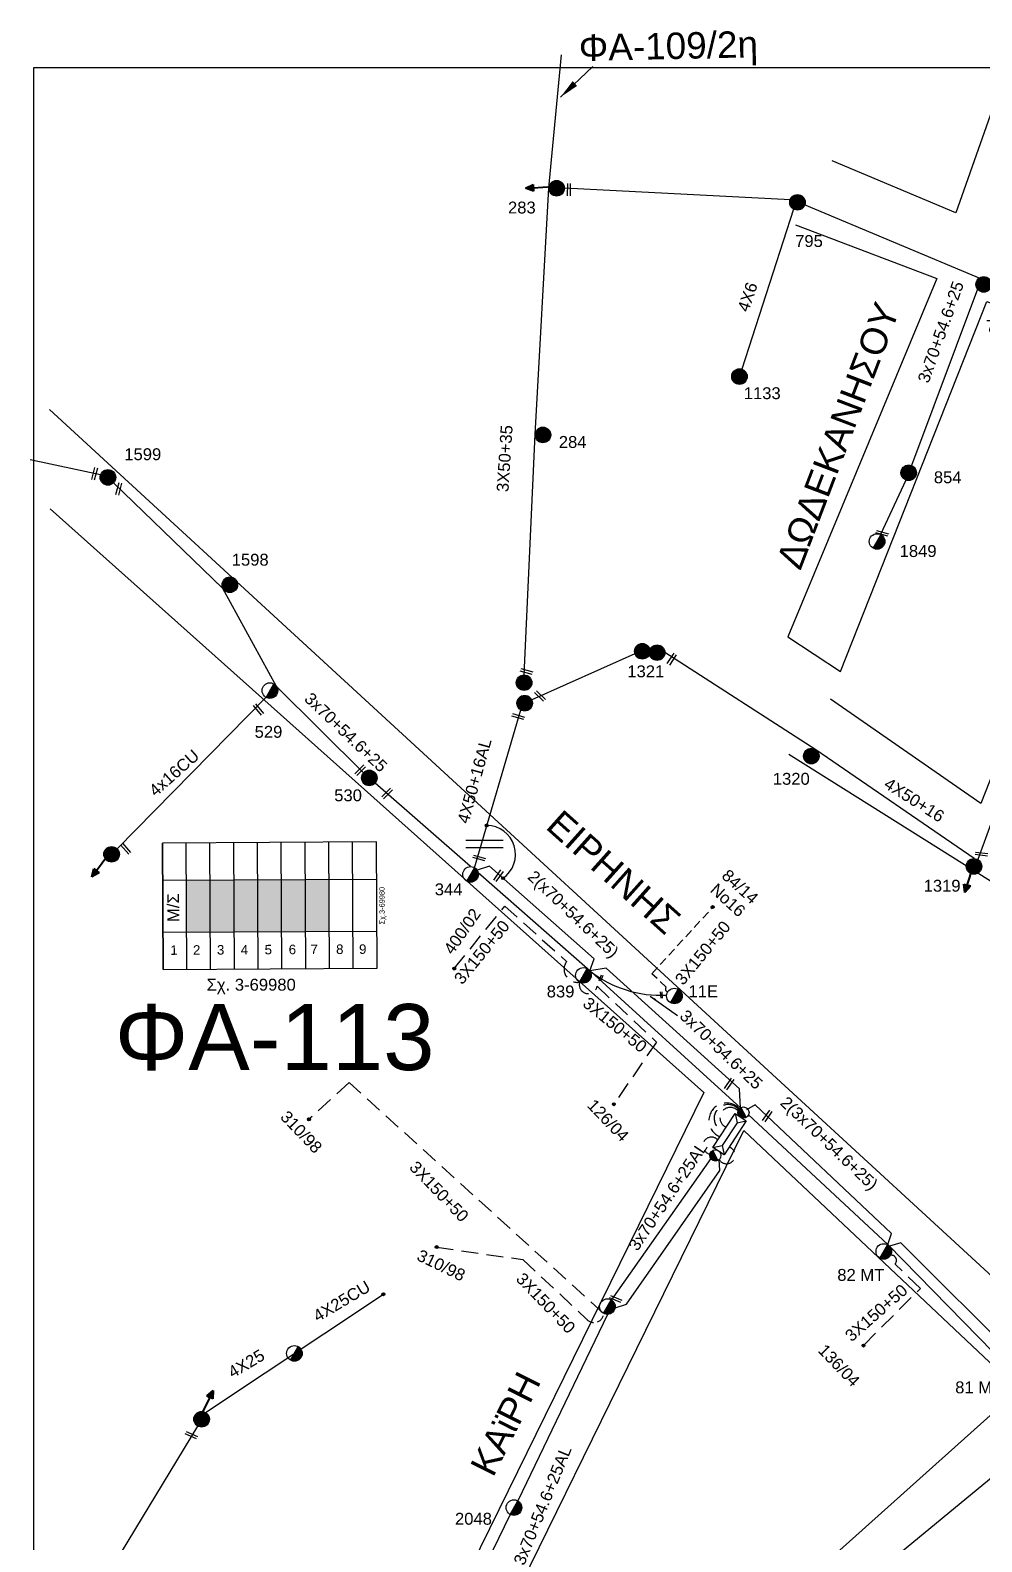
# Model space of a CAD drawing. Header units: millimetres. Extents: x -2449 to 2989, y 8 to 1056.
# Drawn here: x 38.3 to 182.3, y 811.9 to 1040.7 of the extents above; entities that cross this region are included whole.
import ezdxf
from ezdxf.enums import TextEntityAlignment as Align

# ---------------------------------------------------------------- set-up
doc = ezdxf.new("R2010")
doc.units = ezdxf.units.MM
doc.linetypes.add('DASHED', pattern=[19.05, 12.7, -6.35])
for name, color, linetype in [('Άγνωστα', 7, 'Continuous'), ('Ασφαλειοκιβώτια Χ.Τ 9 αναχωρήσεων', 7, 'Continuous'), ('Γυμνά εναέρια ΧΤ (3Φ)   4x16CU', 7, 'Continuous'), ('Γυμνά εναέρια ΧΤ και ΦΟΠ (3Φ)   4x50+16AL', 7, 'Continuous'), ('Επίτονοι', 7, 'Continuous'), ('Επιγραφές - Σχήματα', 7, 'Continuous'), ('Καλώδια ΧΤ   3x150AL+50CU', 7, 'DASHED'), ('Μηχανική τομή', 7, 'Continuous'), ('Στύλος Ξύλινος', 7, 'Continuous'), ('Στύλος Ξύλινος @ 1', 7, 'Continuous'), ('Στύλος ΦΜ', 7, 'Continuous'), ('Στύλος ΦΜ @ 1', 7, 'Continuous'), ('Συνδέσεις', 7, 'Continuous'), ('Συνεστραμμένα ΧΤ   3x70+54.6+25 AL', 7, 'SYN_LINE'), ('Τομή', 7, 'Continuous'), ('Υποσταθμός εναέριος 2 στύλων', 7, 'Continuous'), ('Υποσταθμός πόλεως', 7, 'Continuous'), ('Υπόβαθρο ΔΕΗ', 7, 'Continuous'), ('Υπόγεια Καλώδια Δικτύου ΧΤ   .075', 7, 'DASHED'), ('Υπόγεια καλώδια Παροχών ΧΤ   4x25', 7, 'DASHED'), ('Υπόγεια καλώδια Παροχών ΧΤ   4x6', 7, 'DASHED')]:
    doc.layers.add(name, color=color, linetype=linetype)
doc.styles.add('arial', font='arial.ttf')
doc.styles.get("Standard").update_dxf_attribs({"font": 'arial.ttf'})
doc.linetypes.add('SYN_LINE', pattern='A,0.5,-0.0001,["/\\/\\/\\/",Standard,S=0.1,R=0,X=0,Y=-0.05],-0.25', length=0.7501)
doc.dimstyles.new('ISO-25', dxfattribs={"dimtxt": 2.5, "dimasz": 2.5, "dimexe": 1.25, "dimexo": 0.625, "dimtad": 1, "dimtxsty": 'Standard', "dimcen": 2.5, "dimadec": 0, "dimazin": 0, "dimtfac": 1, "dimtmove": 0, "dimatfit": 3, "dimfxl": 1, "dimarcsym": 0})

# ---------------------------------------------------------------- blocks, each defined once
blk = doc.blocks.new('ΥΠΑΡΧΩΝ ΤΣΙΜΕΝΤΕΝΙΟΣ ΣΤΥΛΟΣ')
at = {"layer": 'Στύλος ΦΜ'}
blk.add_hatch(color=7, dxfattribs=at).paths.add_polyline_path([(-1.29, -2.28, 0.574793), (2.62, 0, 0.268822), (1.3, 2.27)])
at = {"layer": 'Στύλος ΦΜ', "color": 7}
blk.add_line((-1.29, -2.28), (1.3, 2.27), dxfattribs=at)
blk.add_circle((0, 0), 2.62, dxfattribs=at)
at = {"layer": 'Στύλος ΦΜ', "flags": 4}
for tag, p in [('ΑΡΙΘΜΟΣ', (-4.68, 8.05)), ('ΤΥΠΟΣ', (-4.91, 3.03))]:
    blk.add_attdef(tag, p, '', height=4, dxfattribs=at)
blk = doc.blocks.new('ΥΠΑΡΧΩΝ ΞΥΛΙΝΟΣ ΣΤΥΛΟΣ')
at = {"layer": 'Στύλος Ξύλινος'}
h = blk.add_hatch(color=7, dxfattribs=at)
h.paths.add_polyline_path([(-2.62, 0, 0.270008), (-1.29, -2.28), (1.3, 2.27, 0.576266)])
h.paths.add_polyline_path([(-1.29, -2.28, 0.574793), (2.62, 0, 0.268822), (1.3, 2.27)])
at = {"layer": 'Στύλος Ξύλινος', "color": 7}
blk.add_line((-1.29, -2.28), (1.3, 2.27), dxfattribs=at)
blk.add_circle((0, 0), 2.62, dxfattribs=at)
at = {"layer": 'Στύλος Ξύλινος', "flags": 4}
for tag, p in [('ΑΡΙΘΜΟΣ', (-4.91, 8.6)), ('ΤΥΠΟΣ', (-4.85, 3.39))]:
    blk.add_attdef(tag, p, '', height=4, dxfattribs=at)
blk = doc.blocks.new('ΜΗΧΑΝΙΚΗ ΤΟΜΗ')
at = {"layer": 'Μηχανική τομή', "ltscale": 40}
for p, q in [((-1.89, 0.78), (1.89, 0.78)), ((1.89, 0), (-1.89, 0))]:
    blk.add_line(p, q, dxfattribs=at)
blk = doc.blocks.new('ΤΟΜΗ')
at = {"layer": 'Τομή', "ltscale": 40}
for p, q in [((-5.68, 0), (5.68, 0)), ((5.68, -2.33), (-5.68, -2.33))]:
    blk.add_line(p, q, dxfattribs=at)
blk = doc.blocks.new('ΕΠΙΤΟΝΟΣ')
at = {"layer": 'Επίτονοι', "lineweight": 40, "ltscale": 40}
blk.add_hatch(color=256, dxfattribs=at).paths.add_polyline_path([(-1.13, 6.47), (0, 9.1), (1.13, 6.47)])
for p, q in [((-1.13, 6.47), (0, 9.1)), ((1.13, 6.47), (-1.13, 6.47)), ((-1.13, 6.47), (0, 6.47)), ((0, 9.1), (1.13, 6.47)), ((0, 6.47), (0, 0))]:
    blk.add_line(p, q, dxfattribs=at)
blk = doc.blocks.new('ΥΠΟΣΤΑΘΜΟΣ ΕΝΑΕΡΙΟΣ ΕΠΙ 2 ΣΤΥΛΩΝ')
at = {"layer": 'Υποσταθμός εναέριος 2 στύλων', "linetype": 'Continuous'}
for points in [[(-11.97, -2.11, 0.574793), (-8.45, -0.07, 0.268822), (-9.64, 1.98)], [(9.68, -2.15, 0.574793), (13.19, -0.1, 0.268822), (12.01, 1.95)]]:
    blk.add_hatch(color=256, dxfattribs=at).paths.add_polyline_path(points)
for p, q in [((-11.97, -2.11), (-9.64, 1.98)), ((9.68, -2.15), (12.01, 1.95))]:
    blk.add_line(p, q, dxfattribs=at)
for centre in [(-10.81, -0.07), (10.84, -0.1)]:
    blk.add_circle(centre, 2.36, dxfattribs=at)
at = {"layer": 'Υποσταθμός πόλεως', "linetype": 'Continuous', "ltscale": 40}
blk.add_lwpolyline([(-8.57, 2.82), (8.57, 2.82), (8.57, -2.82), (-8.57, -2.82)], close=True, dxfattribs=at)
for points in [[(-5.75, 0), (-8.57, 2.82)], [(-8.57, -2.82), (-5.75, 0)], [(-5.75, 0), (5.75, 0)], [(5.75, 0), (8.57, 2.82)], [(8.57, -2.82), (5.75, 0)]]:
    blk.add_lwpolyline(points, dxfattribs=at)
at = {"layer": 'Υποσταθμός εναέριος 2 στύλων', "ltscale": 40, "flags": 1}
for tag, p in [('ΜΕΤΑΣΧΗΜΑΤΙΣΜΟΣ', (14.09, 2.51)), ('ΙΣΧΥΣ', (14.07, -0.28)), ('ΑΡΙΘΜΟΣ', (14.19, -3))]:
    blk.add_attdef(tag, p, '', height=1.8, dxfattribs=at)
blk = doc.blocks.new('_ΣΥΝΔΕΣΗ')
at = {"layer": 'Συνδέσεις', "linetype": 'SYN_LINE', "ltscale": 40}
blk.add_hatch(color=256, dxfattribs=at).paths.add_polyline_path([(0.5, -0.01, 1), (-0.5, -0.01, 1)])
at = {"layer": 'Συνδέσεις'}
blk.add_circle((0, -0.01), 0.5, dxfattribs=at)
blk = doc.blocks.new('ΑΣΦΑΛΕΙΟΚΙΒΩΤΙΟ ΥΠΟΣΤΑΘΜΟΥ 9 ΑΝΑΧΩΡΗΣΕΩΝ')
at = {"layer": 'Ασφαλειοκιβώτια Χ.Τ 9 αναχωρήσεων', "ltscale": 40}
for p, q in [((-23.8, 40.36), (24.02, 40.36)), ((-9.72, 40.36), (-9.72, -40.64)), ((9.94, 40.36), (9.94, -40.64)), ((-23.8, 31.36), (24.02, 31.36)), ((-23.8, 22.36), (24.02, 22.36)), ((-23.8, 13.36), (24.02, 13.36)), ((-23.8, 4.36), (24.02, 4.36)), ((-23.8, -4.64), (24.02, -4.64)), ((-23.8, -13.64), (24.02, -13.64)), ((-23.8, -22.64), (24.02, -22.64)), ((-23.8, -31.64), (24.02, -31.64))]:
    blk.add_line(p, q, dxfattribs=at)
at = {"layer": 'Ασφαλειοκιβώτια Χ.Τ 9 αναχωρήσεων'}
blk.add_lwpolyline([(-23.8, -40.64), (24.02, -40.64), (24.02, 40.36), (-23.8, 40.36)], close=True, dxfattribs=at)
for s, p in [('1', (-18.29, 37.57)), ('2', (-18.29, 29)), ('3', (-18.29, 19.93)), ('4', (-18.29, 10.91)), ('5', (-18.29, 1.89)), ('6', (-18.29, -7.24)), ('7', (-18.29, -15.48)), ('8', (-18.29, -25.17)), ('9', (-18.29, -33.86))]:
    blk.add_text(s, height=3.6, rotation=270, dxfattribs=at).set_placement(p)
at = {"layer": 'Ασφαλειοκιβώτια Χ.Τ 9 αναχωρήσεων', "ltscale": 40}
for tag, height, p in [('ΟΝΟΜΑ', 5, (-0.16, 44.31)), ('ΚΕΙΜΕΝΟ 1', 2, (17.06, 35.59)), ('ΚΕΙΜΕΝΟ 2', 2, (17.06, 26.88)), ('ΚΕΙΜΕΝΟ 3', 2, (17.06, 17.69)), ('ΚΕΙΜΕΝΟ 4', 2, (17.06, 8.71)), ('ΚΕΙΜΕΝΟ 5', 2, (17.06, -0.13)), ('ΚΕΙΜΕΝΟ 6', 2, (17.06, -9.05)), ('ΚΕΙΜΕΝΟ 7', 2, (17.06, -18.13)), ('ΚΕΙΜΕΝΟ 8', 2, (17.06, -26.85)), ('ΚΕΙΜΕΝΟ 9', 2, (17.06, -35.99)), ('ΣΧ', 2, (-0.1, -42.64))]:
    blk.add_attdef(tag, text='', height=height, dxfattribs=at).set_placement(p, align=Align.MIDDLE_CENTER)

msp = doc.modelspace()

# ---------------------------------------------------------------- hatches: boundary and pattern name
at = {"layer": 'Ασφαλειοκιβώτια Χ.Τ 9 αναχωρήσεων', "ltscale": 40}
for color, points in [(173, [(65.52, 912.05), (61.92, 912.03), (61.96, 904.17), (65.56, 904.18)]), (27, [(69.12, 912.06), (65.52, 912.05), (65.56, 904.18), (69.16, 904.2)]), (133, [(72.72, 912.08), (69.12, 912.06), (69.16, 904.2), (72.76, 904.22)]), (1, [(76.32, 912.1), (72.72, 912.08), (72.76, 904.22), (76.36, 904.24)]), (2, [(79.92, 912.12), (76.32, 912.1), (76.36, 904.24), (79.96, 904.26)]), (30, [(83.52, 912.14), (79.92, 912.12), (79.96, 904.26), (83.56, 904.28)])]:
    msp.add_hatch(color=color, dxfattribs=at).paths.add_polyline_path(points)

# ---------------------------------------------------------------- linework, layer by layer
at = {"layer": 'Άγνωστα', "color": 5, "linetype": 'SYN_LINE', "ltscale": 20}
msp.add_lwpolyline([(113.05, 943.11), (114.72, 979.5), (116.8, 1016.86), (118.74, 1036.97)], dxfattribs=at)
at = {"layer": 'Άγνωστα', "color": 30}
msp.add_lwpolyline([(216.7, 988.85), (182.45, 1002.95), (155.49, 1014.29), (153.4, 1015.03), (119.16, 1016.79)], dxfattribs=at)
at = {"layer": 'Άγνωστα', "color": 30, "linetype": 'SYN_LINE', "ltscale": 20}
msp.add_lwpolyline([(153.86, 1013.63), (146.03, 989.4)], dxfattribs=at)
at = {"layer": 'Άγνωστα', "color": 133, "linetype": 'SYN_LINE', "ltscale": 10}
msp.add_lwpolyline([(48.95, 973.41), (38.29, 975.66)], dxfattribs=at)
at = {"layer": 'Άγνωστα', "color": 133, "linetype": 'SYN_LINE', "ltscale": 20}
msp.add_lwpolyline([(73.99, 939.72), (51.43, 916.79)], dxfattribs=at)
at = {"layer": 'Άγνωστα', "color": 2, "linetype": 'DASHED', "ltscale": 0.2}
for points in [[(125.03, 846.49), (86.57, 881.41), (80.49, 875.83)], [(99.82, 856.47), (112.88, 854.59), (122.47, 845.63)]]:
    msp.add_lwpolyline(points, dxfattribs=at)
at = {"layer": 'Άγνωστα', "color": 133, "linetype": 'DASHED', "ltscale": 0.2}
msp.add_arc((143.68, 875.65), 2.65, 41.8911, 248.4689, dxfattribs=at)
at = {"layer": 'Άγνωστα', "color": 1, "linetype": 'DASHED', "ltscale": 0.2}
msp.add_arc((143.92, 875.97), 2.09, 38.7893, 250.907, dxfattribs=at)
at = {"layer": 'Άγνωστα', "color": 173, "linetype": 'DASHED', "ltscale": 0.2}
msp.add_arc((144.27, 876.06), 1.56, 40.5653, 246.3633, dxfattribs=at)
at = {"layer": 'Άγνωστα', "color": 2, "linetype": 'DASHED', "ltscale": 0.2}
msp.add_arc((141.41, 871.84), 1.29, 41.0415, 265.4437, dxfattribs=at)
at = {"layer": 'Άγνωστα', "color": 30, "linetype": 'DASHED', "ltscale": 0.2}
msp.add_arc((143.7, 870.39), 1.29, 210.6838, 72.2999, dxfattribs=at)
at = {"layer": 'Άγνωστα', "color": 2, "linetype": 'DASHED', "ltscale": 0.1}
msp.add_arc((123.64, 846.5), 1.45, 216.5623, 358.2279, dxfattribs=at)
at = {"layer": 'Γυμνά εναέρια ΧΤ και ΦΟΠ (3Φ)   4x50+16AL', "color": 1, "ltscale": 0.2}
for points in [[(129.84, 946.31), (114.22, 939.32)], [(181.17, 915.29), (157.21, 931.78), (134.37, 946.48)], [(105.54, 913.92), (112.56, 937.81)], [(189.76, 937.15), (181.75, 915.14)]]:
    msp.add_lwpolyline(points, dxfattribs=at)
at = {"layer": 'Επιγραφές - Σχήματα'}
msp.add_lwpolyline([(38.83, 1035.06), (2041.73, 1035.06), (2041.73, 41.17), (38.83, 41.17)], close=True, dxfattribs=at)
at = {"layer": 'Επιγραφές - Σχήματα', "color": 85, "linetype": 'Continuous', "ltscale": 0.2}
msp.add_lwpolyline([(313.6, 896.8), (197.26, 832.6), (133.72, 780.28)], dxfattribs=at)
at = {"layer": 'Επιγραφές - Σχήματα', "color": 7, "linetype": 'DASHED', "ltscale": 0.2}
msp.add_lwpolyline([(164.47, 841.64), (173.05, 850.22), (169.21, 853.92)], dxfattribs=at)
at = {"layer": 'Επιγραφές - Σχήματα', "linetype": 'Continuous', "ltscale": 0.2}
msp.add_arc((107.37, 915.94), 4.39, 304.3615, 89.7315, dxfattribs=at)
at = {"layer": 'Επιγραφές - Σχήματα', "color": 7, "linetype": 'DASHED', "ltscale": 0.2}
msp.add_arc((168.65, 854.47), 0.782, 315.2559, 98.3135, dxfattribs=at)
at = {"layer": 'Καλώδια ΧΤ   3x150AL+50CU', "color": 133, "linetype": 'DASHED', "ltscale": 0.1}
msp.add_lwpolyline([(134.85, 895.17, -0.75379), (134.58, 895.83), (132.38, 897.86), (141.78, 908.09)], format="xyb", dxfattribs=at)
at = {"layer": 'Συνεστραμμένα ΧΤ   3x70+54.6+25 AL', "color": 2, "linetype": 'SYN_LINE', "ltscale": 20}
msp.add_line((126.3, 848.47), (141.39, 869.87), dxfattribs=at)
at = {"layer": 'Συνεστραμμένα ΧΤ   3x70+54.6+25 AL', "color": 30, "ltscale": 8}
for p, q in [((142.69, 868.08), (142.58, 869.73)), ((126.83, 847.27), (128.58, 847.83))]:
    msp.add_line(p, q, dxfattribs=at)
at = {"layer": 'Συνεστραμμένα ΧΤ   3x70+54.6+25 AL', "color": 30, "ltscale": 20}
for p, q in [((128.58, 847.83), (142.69, 868.08)), ((125.67, 846.3), (112.1, 818.06)), ((110.94, 816.02), (101.45, 796.42))]:
    msp.add_line(p, q, dxfattribs=at)
at = {"layer": 'Συνεστραμμένα ΧΤ   3x70+54.6+25 AL', "color": 30, "linetype": 'SYN_LINE', "ltscale": 20}
msp.add_lwpolyline([(181.87, 1001.92), (171.69, 974.81)], dxfattribs=at)
at = {"layer": 'Συνεστραμμένα ΧΤ   3x70+54.6+25 AL', "color": 30, "linetype": 'SYN_LINE', "ltscale": 10}
msp.add_lwpolyline([(170.86, 972.61), (167, 964.38)], dxfattribs=at)
at = {"layer": 'Συνεστραμμένα ΧΤ   3x70+54.6+25 AL', "color": 133, "linetype": 'SYN_LINE', "ltscale": 20}
for points in [[(88.74, 928.28), (75.57, 941.36), (67.47, 956.2), (50.9, 972.19)], [(104.96, 914.08), (90.51, 926.73)], [(106.1, 913.17), (122.63, 898.64), (145.83, 877.56)]]:
    msp.add_lwpolyline(points, dxfattribs=at)
at = {"layer": 'Συνεστραμμένα ΧΤ   3x70+54.6+25 AL', "color": 1, "linetype": 'SYN_LINE', "ltscale": 20}
for points in [[(123, 898.3), (123.67, 900.12), (107.83, 914.16), (105.95, 913.54)], [(145.82, 877.56), (145.66, 880.43), (125.46, 898.69), (123, 898.3)]]:
    msp.add_lwpolyline(points, dxfattribs=at)
at = {"layer": 'Συνεστραμμένα ΧΤ   3x70+54.6+25 AL', "color": 27, "linetype": 'SYN_LINE', "ltscale": 20}
for points in [[(168.1, 856.85), (168.67, 858.55), (148.05, 878.02), (146.74, 877.27)], [(187.8, 838.38), (187.89, 839.37), (170.07, 857.13), (168.36, 856.64)]]:
    msp.add_lwpolyline(points, dxfattribs=at)
at = {"layer": 'Συνεστραμμένα ΧΤ   3x70+54.6+25 AL', "color": 173, "linetype": 'SYN_LINE', "ltscale": 20}
msp.add_lwpolyline([(147.03, 876.49), (168.1, 856.85), (186.39, 838.2)], dxfattribs=at)
at = {"layer": 'Συνεστραμμένα ΧΤ   3x70+54.6+25 AL', "color": 133, "ltscale": 20}
for points in [[(64.81, 831.44), (91.75, 849.34)], [(44.76, 798.13), (63.64, 829.39)]]:
    msp.add_lwpolyline(points, dxfattribs=at)
at = {"layer": 'Συνεστραμμένα ΧΤ   3x70+54.6+25 AL', "color": 133, "linetype": 'SYN_LINE', "ltscale": 15}
msp.add_arc((133.78, 912.15), 17.55, 232.1253, 272.8017, dxfattribs=at)
at = {"layer": 'Υπόβαθρο ΔΕΗ'}
for points in [[(186.7, 1036.51), (178.42, 1013.08), (159.69, 1020.93)], [(154.13, 1011.27), (175.53, 1003.15), (152.99, 948.89), (160.98, 943.63), (183.09, 999.65), (208.26, 989.71), (182.19, 923.66), (159.42, 939.42)], [(41.19, 983.27), (197.79, 839.27), (253, 868.32), (153.12, 931.05)], [(41.3, 968.25), (140.29, 879.91), (88.04, 773.55), (38.37, 801.76)], [(146.34, 874.11), (187.96, 834.85), (107.17, 762.52), (95.09, 769.75), (146.34, 874.11)]]:
    msp.add_lwpolyline(points, dxfattribs=at)
at = {"layer": 'Υπόγεια Καλώδια Δικτύου ΧΤ   .075', "linetype": 'DASHED', "ltscale": 0.2}
for p, q in [((102.48, 898.65), (110.14, 908.11)), ((110.14, 908.11), (119.49, 899.71)), ((124.11, 895.98), (133.1, 887.51)), ((133.1, 887.51), (126.64, 878.12))]:
    msp.add_line(p, q, dxfattribs=at)
for centre, radius, start, end in [((121.09, 898.54), 1.98, 143.5878, 280.8595), ((122.77, 896.21), 1.36, 163.7004, 350.0958)]:
    msp.add_arc(centre, radius, start, end, dxfattribs=at)

# ---------------------------------------------------------------- block references
at = {"layer": 'Ασφαλειοκιβώτια Χ.Τ 9 αναχωρήσεων'}
ref = msp.add_blockref('ΑΣΦΑΛΕΙΟΚΙΒΩΤΙΟ ΥΠΟΣΤΑΘΜΟΥ 9 ΑΝΑΧΩΡΗΣΕΩΝ', (74.49, 908.12), dxfattribs=dict(at, xscale=0.3999999999999803, yscale=0.3999999999999803, zscale=0.3999999999999803, rotation=90.2994203924587))
ref.add_attrib('ΣΧ', 'Σχ.3-69980', dxfattribs={"ltscale": 40, "height": 0.8, "rotation": 90.2994}).set_placement((91.54, 908.17), align=Align.MIDDLE_CENTER)
at = {"layer": 'Επίτονοι'}
for p, xscale, yscale, zscale, rotation in [((117.34, 1017.03), 0.4499999999997834, 0.4499999999997834, 0.4499999999997834, 93.44827055493127), ((50.06, 915.8), 0.4499999999998874, 0.4499999999998874, 0.4499999999998874, 143.0297065851624), ((181.02, 914.04), 0.4499999999998349, 0.4499999999998349, 0.4499999999998349, 162.1690959757396), ((64.15, 831.12), 0.4499999999997855, 0.4499999999997855, 0.4499999999997855, 333.3279586295183)]:
    msp.add_blockref('ΕΠΙΤΟΝΟΣ', p, dxfattribs=dict(at, xscale=xscale, yscale=yscale, zscale=zscale, rotation=rotation))
at = {"layer": 'Μηχανική τομή'}
for p, xscale, yscale, zscale, rotation in [((119.64, 1016.58), 0.5, 0.5, 0.5, 269.2137433883831), ((48.21, 973.49), 0.4999999999999996, 0.4999999999999996, 0.4999999999999996, 75.27589272390959), ((51.88, 971.25), 0.4999999999999996, 0.4999999999999996, 0.4999999999999996, 75.27589272390959), ((167.21, 964.36), 0.4999999999999997, 0.4999999999999997, 0.4999999999999997, 344.2058916035523), ((135.25, 945.6), 0.50000000000025, 0.50000000000025, 0.50000000000025, 235.9981890656983), ((113.38, 943.44), 0.4999999999999997, 0.4999999999999997, 0.4999999999999997, 344.2058916035523), ((115.33, 939.78), 0.5000000000000774, 0.5000000000000774, 0.5000000000000774, 315.9093180972533), ((73, 938), 0.4999999999999999, 0.4999999999999999, 0.4999999999999999, 130.1191748113928), ((112.11, 936.61), 0.4999999999999997, 0.4999999999999997, 0.4999999999999997, 344.2058916035523), ((88.12, 928.81), 0.5000000000000001, 0.5000000000000001, 0.5000000000000001, 224.7715093205231), ((92.17, 925.3), 0.5000000000000001, 0.5000000000000001, 0.5000000000000001, 224.7715093205231), ((52.88, 916.93), 0.4999999999999756, 0.4999999999999756, 0.4999999999999756, 130.1191748113961), ((106.19, 915.2), 0.4999999999999952, 0.4999999999999952, 0.4999999999999952, 344.2058916035518), ((182.27, 915.78), 0.4999999999999927, 0.4999999999999927, 0.4999999999999927, 352.7502968959855), ((109.33, 912.59), 0.4999999999999995, 0.4999999999999995, 0.4999999999999995, 55.41876179338287), ((124.8, 897.18), 0.249999999999919, 0.249999999999919, 0.249999999999919, 68.45138536945211), ((133.95, 894.65), 0.249999999999919, 0.249999999999919, 0.249999999999919, 93.79395648866483), ((144.25, 881.07), 0.4999999999999995, 0.4999999999999995, 0.4999999999999995, 55.41876179338287), ((150.03, 876.21), 0.4999999999999995, 0.4999999999999995, 0.4999999999999995, 55.41876179338287), ((127, 848.8), 0.4999999999999998, 0.4999999999999998, 0.4999999999999998, 157.3114585856858), ((62.76, 828.2), 0.4999999999999995, 0.4999999999999995, 0.4999999999999995, 156.0243736840307)]:
    msp.add_blockref('ΜΗΧΑΝΙΚΗ ΤΟΜΗ', p, dxfattribs=dict(at, xscale=xscale, yscale=yscale, zscale=zscale, rotation=rotation))
at = {"layer": 'Στύλος Ξύλινος @ 1', "ltscale": 40}
ref = msp.add_blockref('ΥΠΑΡΧΩΝ ΞΥΛΙΝΟΣ ΣΤΥΛΟΣ', (117.98, 1016.79), dxfattribs=dict(at, xscale=0.4499999999998181, yscale=0.4499999999998181, zscale=0.4499999999998181))
ref.add_attrib('ΤΥΠΟΣ', '283', (110.62, 1012.97), dxfattribs={"layer": 'Στύλος Ξύλινος', "height": 1.8, "flags": 4})
ref = msp.add_blockref('ΥΠΑΡΧΩΝ ΞΥΛΙΝΟΣ ΣΤΥΛΟΣ', (154.44, 1014.66), dxfattribs=dict(at, xscale=0.4499999999998181, yscale=0.4499999999998181, zscale=0.4499999999998181))
ref.add_attrib('ΤΥΠΟΣ', '795', (154.09, 1007.9), dxfattribs={"layer": 'Στύλος Ξύλινος', "height": 1.8, "flags": 4})
ref = msp.add_blockref('ΥΠΑΡΧΩΝ ΞΥΛΙΝΟΣ ΣΤΥΛΟΣ', (182.64, 1002.22), dxfattribs=dict(at, xscale=0.4499999999998181, yscale=0.4499999999998181, zscale=0.4499999999998181))
ref.add_attrib('ΤΥΠΟΣ', '794', (182.97, 995.06), dxfattribs={"layer": 'Στύλος Ξύλινος', "height": 1.8, "flags": 4})
ref = msp.add_blockref('ΥΠΑΡΧΩΝ ΞΥΛΙΝΟΣ ΣΤΥΛΟΣ', (145.66, 988.28), dxfattribs=dict(at, xscale=0.4499999999998181, yscale=0.4499999999998181, zscale=0.4499999999998181))
ref.add_attrib('ΤΥΠΟΣ', '1133', (146.31, 984.86), dxfattribs={"layer": 'Στύλος Ξύλινος', "height": 1.8, "flags": 4})
ref = msp.add_blockref('ΥΠΑΡΧΩΝ ΞΥΛΙΝΟΣ ΣΤΥΛΟΣ', (115.9, 979.45), dxfattribs=dict(at, xscale=0.4499999999998181, yscale=0.4499999999998181, zscale=0.4499999999998181))
ref.add_attrib('ΤΥΠΟΣ', '284', (118.31, 977.48), dxfattribs={"layer": 'Στύλος Ξύλινος', "height": 1.8, "flags": 4})
ref = msp.add_blockref('ΥΠΑΡΧΩΝ ΞΥΛΙΝΟΣ ΣΤΥΛΟΣ', (50.05, 973.01), dxfattribs=dict(at, xscale=0.4499999999998181, yscale=0.4499999999998181, zscale=0.4499999999998181))
ref.add_attrib('ΤΥΠΟΣ', '1599', (52.53, 975.62), dxfattribs={"layer": 'Στύλος Ξύλινος', "height": 1.8, "flags": 4})
ref = msp.add_blockref('ΥΠΑΡΧΩΝ ΞΥΛΙΝΟΣ ΣΤΥΛΟΣ', (171.28, 973.71), dxfattribs=dict(at, xscale=0.4499999999998181, yscale=0.4499999999998181, zscale=0.4499999999998181))
ref.add_attrib('ΤΥΠΟΣ', '854', (175.09, 972.13), dxfattribs={"layer": 'Στύλος Ξύλινος', "height": 1.8, "flags": 4})
ref = msp.add_blockref('ΥΠΑΡΧΩΝ ΞΥΛΙΝΟΣ ΣΤΥΛΟΣ', (68.51, 956.76), dxfattribs=dict(at, xscale=0.4499999999998181, yscale=0.4499999999998181, zscale=0.4499999999998181))
ref.add_attrib('ΤΥΠΟΣ', '1598', (68.79, 959.65), dxfattribs={"layer": 'Στύλος Ξύλινος', "height": 1.8, "flags": 4})
ref = msp.add_blockref('ΥΠΑΡΧΩΝ ΞΥΛΙΝΟΣ ΣΤΥΛΟΣ', (133.19, 946.48), dxfattribs=dict(at, xscale=0.4499999999998181, yscale=0.4499999999998181, zscale=0.4499999999998181))
ref.add_attrib('ΤΥΠΟΣ', '1321', (128.68, 942.75), dxfattribs={"layer": 'Στύλος Ξύλινος', "height": 1.8, "flags": 4})
at = {"layer": 'Στύλος Ξύλινος @ 1', "ltscale": 40, "xscale": 0.4499999999998181, "yscale": 0.4499999999998181, "zscale": 0.4499999999998181}
for p in [(130.95, 946.69), (113.05, 941.93), (113.14, 938.83), (50.61, 915.95), (64.23, 830.42)]:
    msp.add_blockref('ΥΠΑΡΧΩΝ ΞΥΛΙΝΟΣ ΣΤΥΛΟΣ', p, dxfattribs=at)
at = {"layer": 'Στύλος Ξύλινος @ 1', "ltscale": 40}
ref = msp.add_blockref('ΥΠΑΡΧΩΝ ΞΥΛΙΝΟΣ ΣΤΥΛΟΣ', (156.54, 930.81), dxfattribs=dict(at, xscale=0.4499999999998181, yscale=0.4499999999998181, zscale=0.4499999999998181))
ref.add_attrib('ΤΥΠΟΣ', '1320', (150.71, 926.48), dxfattribs={"layer": 'Στύλος Ξύλινος', "height": 1.8, "flags": 4})
ref = msp.add_blockref('ΥΠΑΡΧΩΝ ΞΥΛΙΝΟΣ ΣΤΥΛΟΣ', (89.62, 927.51), dxfattribs=dict(at, xscale=0.4499999999998181, yscale=0.4499999999998181, zscale=0.4499999999998181))
ref.add_attrib('ΤΥΠΟΣ', '530', (84.31, 923.98), dxfattribs={"layer": 'Στύλος Ξύλινος', "height": 1.8, "flags": 4})
ref = msp.add_blockref('ΥΠΑΡΧΩΝ ΞΥΛΙΝΟΣ ΣΤΥΛΟΣ', (181.17, 914.12), dxfattribs=dict(at, xscale=0.4499999999998181, yscale=0.4499999999998181, zscale=0.4499999999998181))
ref.add_attrib('ΤΥΠΟΣ', '1319', (173.54, 910.29), dxfattribs={"layer": 'Στύλος Ξύλινος', "height": 1.8, "flags": 4})
ref = msp.add_blockref('ΥΠΑΡΧΩΝ ΞΥΛΙΝΟΣ ΣΤΥΛΟΣ', (187.22, 837.36), dxfattribs=dict(at, xscale=0.4499999999998181, yscale=0.4499999999998181, zscale=0.4499999999998181))
ref.add_attrib('ΤΥΠΟΣ', '81 ΜΤ', (178.32, 834.34), dxfattribs={"layer": 'Στύλος Ξύλινος', "height": 1.8, "flags": 4})
at = {"layer": 'Στύλος ΦΜ @ 1', "ltscale": 40}
ref = msp.add_blockref('ΥΠΑΡΧΩΝ ΤΣΙΜΕΝΤΕΝΙΟΣ ΣΤΥΛΟΣ', (166.5, 963.31), dxfattribs=dict(at, xscale=0.4499999999998181, yscale=0.4499999999998181, zscale=0.4499999999998181))
ref.add_attrib('ΤΥΠΟΣ', '1849', (169.91, 960.96), dxfattribs={"layer": 'Στύλος ΦΜ', "height": 1.8, "flags": 4})
ref = msp.add_blockref('ΥΠΑΡΧΩΝ ΤΣΙΜΕΝΤΕΝΙΟΣ ΣΤΥΛΟΣ', (74.57, 940.74), dxfattribs=dict(at, xscale=0.4499999999998181, yscale=0.4499999999998181, zscale=0.4499999999998181))
ref.add_attrib('ΤΥΠΟΣ', '529', (72.26, 933.59), dxfattribs={"layer": 'Στύλος ΦΜ', "height": 1.8, "flags": 4})
ref = msp.add_blockref('ΥΠΑΡΧΩΝ ΤΣΙΜΕΝΤΕΝΙΟΣ ΣΤΥΛΟΣ', (104.96, 912.9), dxfattribs=dict(at, xscale=0.4499999999998181, yscale=0.4499999999998181, zscale=0.4499999999998181))
ref.add_attrib('ΤΥΠΟΣ', '344', (99.53, 909.74), dxfattribs={"layer": 'Στύλος ΦΜ', "height": 1.8, "flags": 4})
ref = msp.add_blockref('ΥΠΑΡΧΩΝ ΤΣΙΜΕΝΤΕΝΙΟΣ ΣΤΥΛΟΣ', (122.04, 897.62), dxfattribs=dict(at, xscale=0.4499999999998181, yscale=0.4499999999998181, zscale=0.4499999999998181))
ref.add_attrib('ΤΥΠΟΣ', '839', (116.48, 894.28), dxfattribs={"layer": 'Στύλος ΦΜ', "height": 1.8, "flags": 4})
ref = msp.add_blockref('ΥΠΑΡΧΩΝ ΤΣΙΜΕΝΤΕΝΙΟΣ ΣΤΥΛΟΣ', (135.81, 894.5), dxfattribs=dict(at, xscale=0.4499999999998181, yscale=0.4499999999998181, zscale=0.4499999999998181))
ref.add_attrib('ΑΡΙΘΜΟΣ', '11Ε', (137.94, 894.31), dxfattribs={"layer": 'Στύλος ΦΜ', "height": 1.8, "flags": 4})
ref = msp.add_blockref('ΥΠΑΡΧΩΝ ΤΣΙΜΕΝΤΕΝΙΟΣ ΣΤΥΛΟΣ', (167.51, 855.82), dxfattribs=dict(at, xscale=0.4499999999998181, yscale=0.4499999999998181, zscale=0.4499999999998181))
ref.add_attrib('ΤΥΠΟΣ', '82 ΜΤ', (160.47, 851.37), dxfattribs={"layer": 'Στύλος ΦΜ', "height": 1.8, "flags": 4})
at = {"layer": 'Στύλος ΦΜ @ 1', "ltscale": 40, "xscale": 0.4499999999998181, "yscale": 0.4499999999998181, "zscale": 0.4499999999998181}
for p in [(125.67, 847.48), (78.28, 840.39)]:
    msp.add_blockref('ΥΠΑΡΧΩΝ ΤΣΙΜΕΝΤΕΝΙΟΣ ΣΤΥΛΟΣ', p, dxfattribs=at)
at = {"layer": 'Στύλος ΦΜ @ 1', "ltscale": 40}
ref = msp.add_blockref('ΥΠΑΡΧΩΝ ΤΣΙΜΕΝΤΕΝΙΟΣ ΣΤΥΛΟΣ', (111.52, 817.04), dxfattribs=dict(at, xscale=0.4499999999998181, yscale=0.4499999999998181, zscale=0.4499999999998181))
ref.add_attrib('ΤΥΠΟΣ', '2048', (102.59, 814.45), dxfattribs={"layer": 'Στύλος ΦΜ', "height": 1.8, "flags": 4})
at = {"layer": 'Συνδέσεις', "xscale": 0.4500000000000455, "yscale": 0.4500000000000455, "zscale": 0.4500000000000455}
for p in [(107.4, 920.33), (109.88, 912.34), (141.6, 907.96), (102.48, 898.66), (126.64, 878.12), (80.49, 875.83), (99.82, 856.48), (91.75, 849.35), (164.44, 841.58)]:
    msp.add_blockref('_ΣΥΝΔΕΣΗ', p, dxfattribs=at)
at = {"layer": 'Τομή', "xscale": 0.5, "yscale": 0.5, "zscale": 0.5}
msp.add_blockref('ΤΟΜΗ', (107.07, 918.11), dxfattribs=at)
at = {"layer": 'Υποσταθμός εναέριος 2 στύλων', "xscale": 0.3583585186840798, "yscale": 0.3583585186840798, "zscale": 0.3583585186840798, "rotation": 236.8817006524204}
msp.add_blockref('ΥΠΟΣΤΑΘΜΟΣ ΕΝΑΕΡΙΟΣ ΕΠΙ 2 ΣΤΥΛΩΝ', (144.17, 873.59), dxfattribs=at)

# ---------------------------------------------------------------- texts
at = {"layer": 'Άγνωστα', "linetype": 'SYN_LINE', "ltscale": 20, "char_height": 1.8, "width": 69.1904, "attachment_point": 1, "style": 'arial'}
for s, insert, rotation in [('3X50+35', (108.88, 970.87), 86.2905), ('\\A1;4X50+16', (168.34, 927.67), 327.5292), ('\\A1;3X150+50', (102.29, 897.24), 50.6523), ('\\A1;3X150+50', (135.74, 897.14), 50.6523), ('\\A1;Σχ. 3-69980', (64.99, 897.1), 0.0564), ('\\A1;3X150+50', (122.92, 894.48), 320.8075), ('\\A1;3X150+50', (96.85, 869.69), 313.8352), ('\\pt7.2;4X25CU', (80.89, 846.63), 30.8566), ('\\A1;3X150+50', (113, 852.79), 313.8352), ('\\A1;3X150+50', (161.44, 843.4), 41.3444)]:
    msp.add_mtext(s, dxfattribs=dict(at, insert=insert, rotation=rotation))
at = {"layer": 'Γυμνά εναέρια ΧΤ (3Φ)   4x16CU', "ltscale": 40, "insert": (56.07, 925.93), "char_height": 1.8, "width": 7.7399, "attachment_point": 1, "rotation": 41.5993, "style": 'arial'}
msp.add_mtext('4x16CU', dxfattribs=at)
at = {"layer": 'Γυμνά εναέρια ΧΤ και ΦΟΠ (3Φ)   4x50+16AL', "ltscale": 40, "insert": (102.9, 920.95), "char_height": 1.8, "width": 69.1904, "attachment_point": 1, "rotation": 74.5347, "style": 'arial'}
msp.add_mtext('\\A1;4X50+16AL', dxfattribs=at)
at = {"layer": 'Επιγραφές - Σχήματα', "char_height": 4, "width": 157.7424, "attachment_point": 1}
for s, insert, rotation in [('ΦΑ-109/2η', (121.29, 1040.04), 1.2511), ('ΔΩΔΕΚΑΝΗΣΟΥ', (151.15, 960.24), 69.1219), ('ΕΙΡΗΝΗΣ', (118.81, 922.94), 318.1828), ('\\pt16;KAϊPH', (104.77, 823.28), 63.3739)]:
    msp.add_mtext(s, dxfattribs=dict(at, insert=insert, rotation=rotation))
at = {"layer": 'Επιγραφές - Σχήματα', "linetype": 'SYN_LINE', "ltscale": 20, "char_height": 1.8, "width": 69.1904, "attachment_point": 1, "style": 'arial'}
for s, insert, rotation in [('84/14', (144.04, 913.84), 317.7438), ('\\pt7.2;Nο16', (142.3, 911.7), 317.7438), ('\\A1;M/Σ', (59.05, 905.69), 90.3448), ('400/02', (100.75, 901.65), 55.2721), ('\\A1;310/98', (77.32, 877.31), 313.8352), ('\\A1;126/04', (123.77, 879.07), 313.8352), ('\\A1;310/98', (97.44, 856.21), 334.2689), ('\\A1;136/04', (158.73, 841.97), 313.8352)]:
    msp.add_mtext(s, dxfattribs=dict(at, insert=insert, rotation=rotation))
at = {"layer": 'Επιγραφές - Σχήματα', "insert": (51.07, 893.28), "char_height": 10, "width": 103.4348, "attachment_point": 1}
msp.add_mtext('ΦΑ-113', dxfattribs=at)
at = {"layer": 'Συνεστραμμένα ΧΤ   3x70+54.6+25 AL', "linetype": 'DASHED', "ltscale": 0.1, "style": 'arial'}
msp.add_text('3x70+54.6+25AL', height=1.8, rotation=56.0157, dxfattribs=at).set_placement((130.21, 855.75))
at = {"layer": 'Συνεστραμμένα ΧΤ   3x70+54.6+25 AL', "style": 'arial'}
msp.add_text('3x70+54.6+25AL', height=1.8, rotation=67.8234, dxfattribs=at).set_placement((113.06, 808.17))
at = {"layer": 'Συνεστραμμένα ΧΤ   3x70+54.6+25 AL', "linetype": 'SYN_LINE', "ltscale": 20, "char_height": 1.8, "width": 69.1904, "attachment_point": 1, "style": 'arial'}
for s, insert, rotation in [('3x70+54.6+25', (172.58, 987.76), 70.4008), ('3x70+54.6+25', (80.88, 940.63), 316.4294), ('2(x70+54.6+25)', (114.71, 913.67), 316.4294), ('3x70+54.6+25', (137.71, 892.59), 316.4294), ('2(3x70+54.6+25)', (152.93, 879.46), 316.4294)]:
    msp.add_mtext(s, dxfattribs=dict(at, insert=insert, rotation=rotation))
at = {"layer": 'Υπόγεια καλώδια Παροχών ΧΤ   4x25', "linetype": 'DASHED', "ltscale": 0.1, "insert": (68.01, 838.11), "char_height": 1.8, "width": 69.1904, "attachment_point": 1, "rotation": 30.8566, "style": 'arial'}
msp.add_mtext('\\pt7.2;4X25', dxfattribs=at)
at = {"layer": 'Υπόγεια καλώδια Παροχών ΧΤ   4x6', "linetype": 'DASHED', "ltscale": 0.1, "insert": (145.3, 998.51), "char_height": 1.8, "width": 69.1904, "attachment_point": 1, "rotation": 71.1649, "style": 'arial'}
msp.add_mtext('4X6', dxfattribs=at)

# ---------------------------------------------------------------- leaders
at = {"layer": 'Επιγραφές - Σχήματα', "ltscale": 40}
for points, override in [([(118.57, 1030.58), (123.48, 1035.24)], {"dimasz": 3, "dimtad": 0}), ([(132.12, 894.49), (136.3, 891.56)], {"dimasz": 1, "dimtad": 0})]:
    msp.add_leader(points, dimstyle='ISO-25', override=override, dxfattribs=at)

doc.saveas('drawing.dxf')
